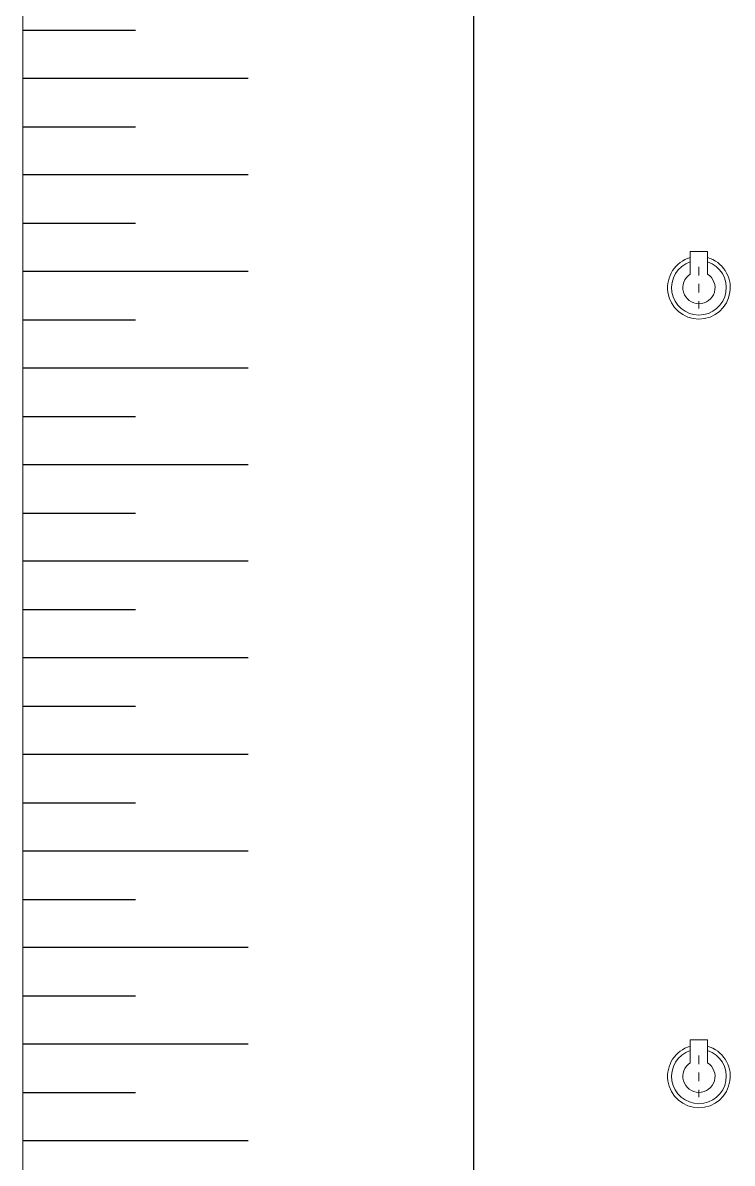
# Model space of a CAD drawing. Header units: millimetres. Extents: x 100 to 1222, y 100 to 694.
# Drawn here: x 321.4 to 329.66, y 524.48 to 537.76 of the extents above; entities that cross this region are included whole.
import ezdxf

# ---------------------------------------------------------------- set-up
doc = ezdxf.new("R2010")
doc.units = ezdxf.units.MM
doc.linetypes.add('SGC_DASHDOT', pattern=[1, 0.5, -0.25, 0, -0.25])
doc.layers.add('level 5', color=3, linetype='Continuous')
doc.layers.add('PAREDES', color=7, linetype='Continuous')
for name, color, linetype, lineweight in [('PAREDE', 7, 'Continuous', 9), ('SGC-Conexoes (Linhas Externas)', 6, 'Continuous', 9), ('SGC-EIXOS', 9, 'SGC_DASHDOT', 9)]:
    doc.layers.add(name, color=color, linetype=linetype, lineweight=lineweight)

# ---------------------------------------------------------------- blocks, each defined once
blk = doc.blocks.new('BB-2-GA01-N0-D0-S0', base_point=(95383.7, 227116.1))
at = {"layer": 'SGC-Conexoes (Linhas Externas)'}
for p, q in [((95270.7, 227143), (95270.7, 227089.3)), ((95341.5, 227143), (95270.7, 227143)), ((95341.5, 227089.3), (95270.7, 227089.3))]:
    blk.add_line(p, q, dxfattribs=at)
for radius, start, end in [(97.4, 196, 164), (85, 198.4081, 161.5919), (50, 212.4682, 147.5318)]:
    blk.add_arc((95383.7, 227116.1), radius, start, end, dxfattribs=at)
at = {"layer": 'SGC-EIXOS'}
blk.add_line((95318.7, 227116.1), (95448.7, 227116.1), dxfattribs=at)

msp = doc.modelspace()

# ---------------------------------------------------------------- linework, layer by layer
at = {"layer": 'level 5'}
for p, q in [((321.4, 537.674), (322.713, 537.674)), ((324.025, 537.112), (321.4, 537.112)), ((321.4, 536.549), (322.713, 536.549)), ((324.025, 535.987), (321.4, 535.987)), ((321.4, 535.424), (322.713, 535.424)), ((324.025, 534.862), (321.4, 534.862)), ((321.4, 534.299), (322.713, 534.299)), ((324.025, 533.737), (321.4, 533.737)), ((321.4, 533.174), (322.713, 533.174)), ((324.025, 532.612), (321.4, 532.612)), ((321.4, 532.049), (322.713, 532.049)), ((324.025, 531.487), (321.4, 531.487)), ((321.4, 530.924), (322.713, 530.924)), ((324.025, 530.362), (321.4, 530.362)), ((321.4, 529.799), (322.713, 529.799)), ((324.025, 529.237), (321.4, 529.237)), ((321.4, 528.674), (322.713, 528.674)), ((324.025, 528.112), (321.4, 528.112)), ((321.4, 527.549), (322.713, 527.549)), ((324.025, 526.987), (321.4, 526.987)), ((321.4, 526.424), (322.713, 526.424)), ((324.025, 525.862), (321.4, 525.862)), ((321.4, 525.299), (322.713, 525.299)), ((324.025, 524.737), (321.4, 524.737))]:
    msp.add_line(p, q, dxfattribs=at)
at = {"layer": 'PAREDE'}
msp.add_line((321.4, 539.362), (321.4, 521.774), dxfattribs=at)
at = {"layer": 'PAREDES'}
msp.add_line((326.65, 548.362), (326.65, 522.112), dxfattribs=at)

# ---------------------------------------------------------------- block references
at = {"layer": 'SGC-Conexoes (Linhas Externas)', "xscale": -0.00375, "yscale": 0.00375, "zscale": 0.00375, "rotation": 90}
for p in [(329.275, 534.674), (329.275, 525.487)]:
    msp.add_blockref('BB-2-GA01-N0-D0-S0', p, dxfattribs=at)

doc.saveas('drawing.dxf')
